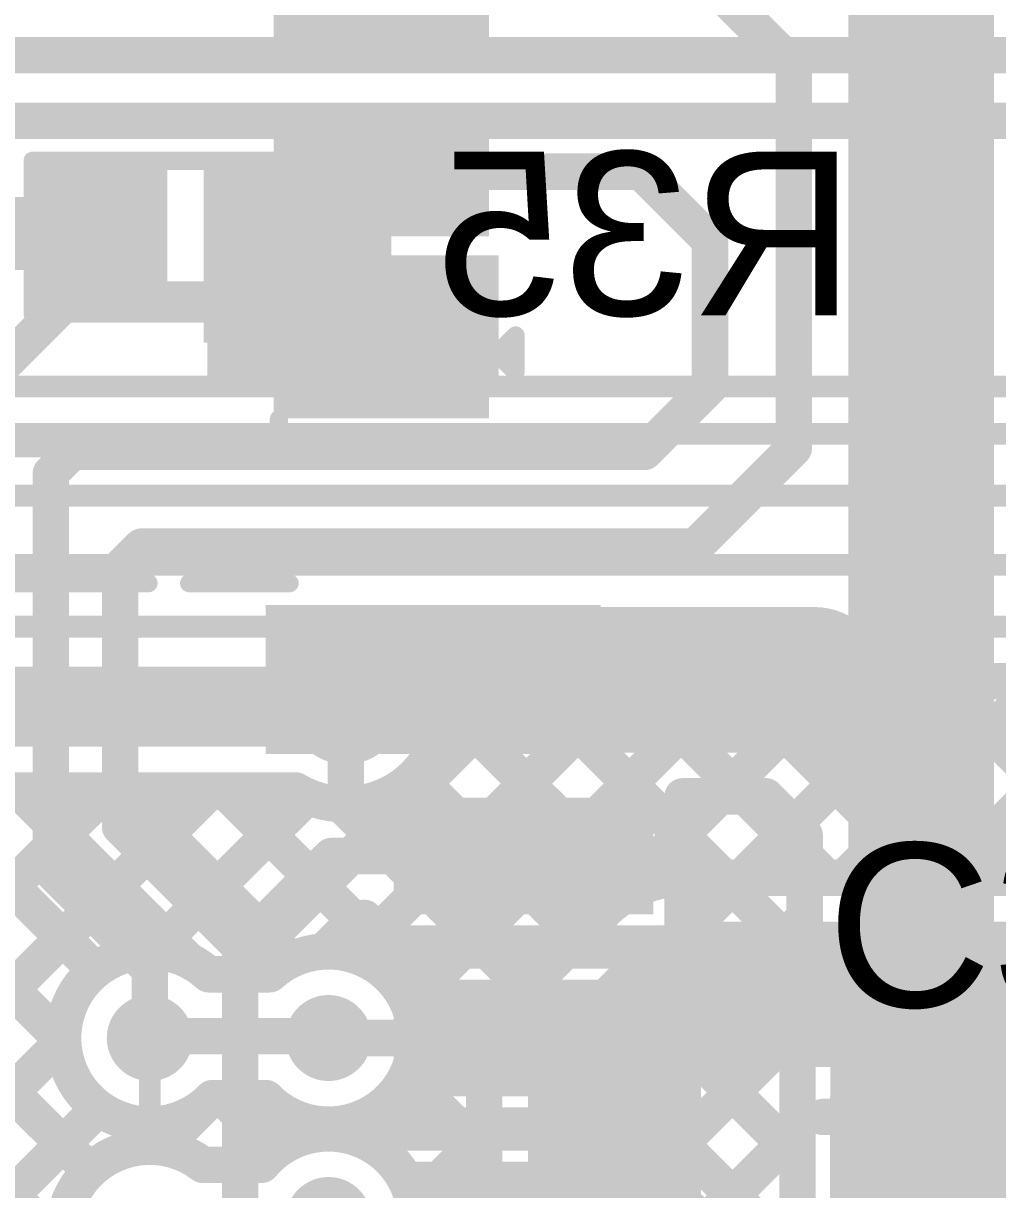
# Model space of a CAD drawing. Header units: millimetres. Extents: x -0.26 to 2.84, y -0.09 to 2.43.
# Drawn here: x 1.1194 to 1.387, y 1.6573 to 1.9778 of the extents above; entities that cross this region are included whole.
import ezdxf

# ---------------------------------------------------------------- set-up
doc = ezdxf.new("R2010")
doc.units = ezdxf.units.MM
doc.header["$MEASUREMENT"] = 0
for name, color, linetype in [('BottomLayer', 5, 'Continuous'), ('BottomOverlay', 54, 'Continuous'), ('BottomPaste', 16, 'Continuous'), ('BottomSolder', 6, 'Continuous'), ('TopLayer', 1, 'Continuous'), ('TopOverlay', 2, 'Continuous'), ('TopPaste', 8, 'Continuous'), ('TopSolder', 216, 'Continuous'), ('ViaHoleLayer', 16, 'Continuous')]:
    doc.layers.add(name, color=color, linetype=linetype)
doc.styles.add('Arial', font='', dxfattribs={"height": 0.2})
doc.styles.get('Arial').set_extended_font_data('Arial')

# ---------------------------------------------------------------- blocks, each defined once
blk = doc.blocks.new('SOP_8_1')
at = {"layer": 'TopLayer'}
for points in [[(-0.13386, 0.08878), (-0.08268, 0.08878), (-0.08268, 0.06122), (-0.13386, 0.06122)], [(0.08268, 0.08878), (0.13386, 0.08878), (0.13386, 0.06122), (0.08268, 0.06122)], [(-0.13386, 0.03878), (-0.08268, 0.03878), (-0.08268, 0.01122), (-0.13386, 0.01122)], [(0.08268, 0.03878), (0.13386, 0.03878), (0.13386, 0.01122), (0.08268, 0.01122)], [(-0.13386, -0.01122), (-0.08268, -0.01122), (-0.08268, -0.03878), (-0.13386, -0.03878)], [(0.08268, -0.01122), (0.13386, -0.01122), (0.13386, -0.03878), (0.08268, -0.03878)], [(-0.13386, -0.06122), (-0.08268, -0.06122), (-0.08268, -0.08878), (-0.13386, -0.08878)], [(0.08268, -0.06122), (0.13386, -0.06122), (0.13386, -0.08878), (0.08268, -0.08878)]]:
    blk.add_hatch(color=1, dxfattribs=at).paths.add_polyline_path(points)
at = {"layer": 'TopOverlay'}
blk.add_hatch(color=2, dxfattribs=at).paths.add_polyline_path([(-0.078, 0.058), (-0.067, 0.058), (-0.067, 0.084), (-0.078, 0.084)])
at = {"layer": 'TopPaste'}
for points in [[(-0.13386, 0.08878), (-0.08268, 0.08878), (-0.08268, 0.06122), (-0.13386, 0.06122)], [(0.08268, 0.08878), (0.13386, 0.08878), (0.13386, 0.06122), (0.08268, 0.06122)], [(-0.13386, 0.03878), (-0.08268, 0.03878), (-0.08268, 0.01122), (-0.13386, 0.01122)], [(0.08268, 0.03878), (0.13386, 0.03878), (0.13386, 0.01122), (0.08268, 0.01122)], [(-0.13386, -0.01122), (-0.08268, -0.01122), (-0.08268, -0.03878), (-0.13386, -0.03878)], [(0.08268, -0.01122), (0.13386, -0.01122), (0.13386, -0.03878), (0.08268, -0.03878)], [(-0.13386, -0.06122), (-0.08268, -0.06122), (-0.08268, -0.08878), (-0.13386, -0.08878)], [(0.08268, -0.06122), (0.13386, -0.06122), (0.13386, -0.08878), (0.08268, -0.08878)]]:
    blk.add_hatch(color=8, dxfattribs=at).paths.add_polyline_path(points)
at = {"layer": 'TopSolder'}
for points in [[(-0.13786, 0.09278), (-0.07868, 0.09278), (-0.07868, 0.05722), (-0.13786, 0.05722)], [(0.07868, 0.09278), (0.13786, 0.09278), (0.13786, 0.05722), (0.07868, 0.05722)], [(-0.13786, 0.04278), (-0.07868, 0.04278), (-0.07868, 0.00722), (-0.13786, 0.00722)], [(0.07868, 0.04278), (0.13786, 0.04278), (0.13786, 0.00722), (0.07868, 0.00722)], [(-0.13786, -0.00722), (-0.07868, -0.00722), (-0.07868, -0.04278), (-0.13786, -0.04278)], [(0.07868, -0.00722), (0.13786, -0.00722), (0.13786, -0.04278), (0.07868, -0.04278)], [(-0.13786, -0.05722), (-0.07868, -0.05722), (-0.07868, -0.09278), (-0.13786, -0.09278)], [(0.07868, -0.05722), (0.13786, -0.05722), (0.13786, -0.09278), (0.07868, -0.09278)]]:
    blk.add_hatch(color=216, dxfattribs=at).paths.add_polyline_path(points)
at = {"layer": 'TopOverlay', "const_width": 0.005}
for points in [[(0.07986, 0.101), (-0.08014, 0.101)], [(-0.08014, 0.101), (-0.08014, 0.093)], [(0.07986, 0.101), (0.07986, 0.093)], [(-0.14014, 0.075), (-0.14514, 0.08)], [(-0.14514, 0.08), (-0.14514, 0.07)], [(-0.14014, 0.075), (-0.14514, 0.07)], [(-0.08014, -0.093), (-0.08014, -0.101)], [(0.07986, -0.093), (0.07986, -0.101)], [(0.07986, -0.101), (-0.08014, -0.101)]]:
    blk.add_lwpolyline(points, dxfattribs=at)
at = {"layer": 'TopOverlay', "const_width": 0.0025}
for points in [[(-0.08139, 0.101, 1), (-0.07889, 0.101, 1)], [(-0.08139, 0.101, 1), (-0.07889, 0.101, 1)], [(0.07861, 0.101, 1), (0.08111, 0.101, 1)], [(0.07861, 0.101, 1), (0.08111, 0.101, 1)], [(-0.08139, 0.093, 1), (-0.07889, 0.093, 1)], [(0.07861, 0.093, 1), (0.08111, 0.093, 1)], [(-0.14639, 0.08, 1), (-0.14389, 0.08, 1)], [(-0.14639, 0.08, 1), (-0.14389, 0.08, 1)], [(-0.14139, 0.075, 1), (-0.13889, 0.075, 1)], [(-0.14139, 0.075, 1), (-0.13889, 0.075, 1)], [(-0.14639, 0.07, 1), (-0.14389, 0.07, 1)], [(-0.14639, 0.07, 1), (-0.14389, 0.07, 1)], [(-0.08139, -0.093, 1), (-0.07889, -0.093, 1)], [(0.07861, -0.093, 1), (0.08111, -0.093, 1)], [(-0.08139, -0.101, 1), (-0.07889, -0.101, 1)], [(-0.08139, -0.101, 1), (-0.07889, -0.101, 1)], [(0.07861, -0.101, 1), (0.08111, -0.101, 1)], [(0.07861, -0.101, 1), (0.08111, -0.101, 1)]]:
    blk.add_lwpolyline(points, format="xyb", close=True, dxfattribs=at)
blk = doc.blocks.new('SOP_8_208____4')
at = {"layer": 'TopLayer'}
for points in [[(-0.17362, 0.08701), (-0.11024, 0.08701), (-0.11024, 0.06299), (-0.17362, 0.06299)], [(0.11024, 0.08701), (0.17362, 0.08701), (0.17362, 0.06299), (0.11024, 0.06299)], [(-0.17362, 0.03701), (-0.11024, 0.03701), (-0.11024, 0.01299), (-0.17362, 0.01299)], [(0.11024, 0.03701), (0.17362, 0.03701), (0.17362, 0.01299), (0.11024, 0.01299)], [(-0.17362, -0.01299), (-0.11024, -0.01299), (-0.11024, -0.03701), (-0.17362, -0.03701)], [(0.11024, -0.01299), (0.17362, -0.01299), (0.17362, -0.03701), (0.11024, -0.03701)], [(-0.17362, -0.06299), (-0.11024, -0.06299), (-0.11024, -0.08701), (-0.17362, -0.08701)], [(0.11024, -0.06299), (0.17362, -0.06299), (0.17362, -0.08701), (0.11024, -0.08701)]]:
    blk.add_hatch(color=1, dxfattribs=at).paths.add_polyline_path(points)
at = {"layer": 'TopPaste'}
for points in [[(-0.17362, 0.08701), (-0.11024, 0.08701), (-0.11024, 0.06299), (-0.17362, 0.06299)], [(0.11024, 0.08701), (0.17362, 0.08701), (0.17362, 0.06299), (0.11024, 0.06299)], [(-0.17362, 0.03701), (-0.11024, 0.03701), (-0.11024, 0.01299), (-0.17362, 0.01299)], [(0.11024, 0.03701), (0.17362, 0.03701), (0.17362, 0.01299), (0.11024, 0.01299)], [(-0.17362, -0.01299), (-0.11024, -0.01299), (-0.11024, -0.03701), (-0.17362, -0.03701)], [(0.11024, -0.01299), (0.17362, -0.01299), (0.17362, -0.03701), (0.11024, -0.03701)], [(-0.17362, -0.06299), (-0.11024, -0.06299), (-0.11024, -0.08701), (-0.17362, -0.08701)], [(0.11024, -0.06299), (0.17362, -0.06299), (0.17362, -0.08701), (0.11024, -0.08701)]]:
    blk.add_hatch(color=8, dxfattribs=at).paths.add_polyline_path(points)
at = {"layer": 'TopSolder'}
for points in [[(-0.17762, 0.09101), (-0.10624, 0.09101), (-0.10624, 0.05899), (-0.17762, 0.05899)], [(0.10624, 0.09101), (0.17762, 0.09101), (0.17762, 0.05899), (0.10624, 0.05899)], [(-0.17762, 0.04101), (-0.10624, 0.04101), (-0.10624, 0.00899), (-0.17762, 0.00899)], [(0.10624, 0.04101), (0.17762, 0.04101), (0.17762, 0.00899), (0.10624, 0.00899)], [(-0.17762, -0.00899), (-0.10624, -0.00899), (-0.10624, -0.04101), (-0.17762, -0.04101)], [(0.10624, -0.00899), (0.17762, -0.00899), (0.17762, -0.04101), (0.10624, -0.04101)], [(-0.17762, -0.05899), (-0.10624, -0.05899), (-0.10624, -0.09101), (-0.17762, -0.09101)], [(0.10624, -0.05899), (0.17762, -0.05899), (0.17762, -0.09101), (0.10624, -0.09101)]]:
    blk.add_hatch(color=216, dxfattribs=at).paths.add_polyline_path(points)
at = {"layer": 'TopOverlay', "const_width": 0.005}
for points in [[(-0.05012, 0.09995), (-0.07768, 0.09995)], [(0.0398, 0.09995), (-0.03894, 0.09995)], [(0.07854, 0.09995), (0.05098, 0.09995)], [(-0.05012, -0.09995), (-0.07768, -0.09995)], [(0.0398, -0.09995), (-0.03894, -0.09995)], [(0.07854, -0.09995), (0.05098, -0.09995)]]:
    blk.add_lwpolyline(points, dxfattribs=at)
at = {"layer": 'TopOverlay'}
for points, const_width in [([(-0.07893, 0.09995, 1), (-0.07643, 0.09995, 1)], 0.0025), ([(-0.05137, 0.09995, 1), (-0.04887, 0.09995, 1)], 0.0025), ([(-0.04019, 0.09995, 1), (-0.03769, 0.09995, 1)], 0.0025), ([(0.03855, 0.09995, 1), (0.04105, 0.09995, 1)], 0.0025), ([(0.04973, 0.09995, 1), (0.05223, 0.09995, 1)], 0.0025), ([(0.07729, 0.09995, 1), (0.07979, 0.09995, 1)], 0.0025), ([(-0.18106, 0.076, 1), (-0.18894, 0.076, 1)], 0.01181), ([(-0.19189, 0.076, 1), (-0.18598, 0.076, 1)], 0.00591), ([(-0.18402, 0.076, 1), (-0.17811, 0.076, 1)], 0.00591), ([(-0.07893, -0.09995, 1), (-0.07643, -0.09995, 1)], 0.0025), ([(-0.05137, -0.09995, 1), (-0.04887, -0.09995, 1)], 0.0025), ([(-0.04019, -0.09995, 1), (-0.03769, -0.09995, 1)], 0.0025), ([(0.03855, -0.09995, 1), (0.04105, -0.09995, 1)], 0.0025), ([(0.04973, -0.09995, 1), (0.05223, -0.09995, 1)], 0.0025), ([(0.07729, -0.09995, 1), (0.07979, -0.09995, 1)], 0.0025)]:
    blk.add_lwpolyline(points, format="xyb", close=True, dxfattribs=dict(at, const_width=const_width))
blk = doc.blocks.new('R__0603_B_5')
at = {"layer": 'BottomLayer'}
for points in [[(-0.045, -0.0175), (-0.045, 0.0175), (-0.015, 0.0175), (-0.015, -0.0175)], [(0.015, -0.0175), (0.015, 0.0175), (0.045, 0.0175), (0.045, -0.0175)]]:
    blk.add_hatch(color=5, dxfattribs=at).paths.add_polyline_path(points)
at = {"layer": 'BottomPaste'}
for points in [[(-0.045, -0.0175), (-0.045, 0.0175), (-0.015, 0.0175), (-0.015, -0.0175)], [(0.015, -0.0175), (0.015, 0.0175), (0.045, 0.0175), (0.045, -0.0175)]]:
    blk.add_hatch(color=16, dxfattribs=at).paths.add_polyline_path(points)
at = {"layer": 'BottomSolder'}
for points in [[(-0.049, -0.0215), (-0.049, 0.0215), (-0.011, 0.0215), (-0.011, -0.0215)], [(0.011, -0.0215), (0.011, 0.0215), (0.049, 0.0215), (0.049, -0.0215)]]:
    blk.add_hatch(color=6, dxfattribs=at).paths.add_polyline_path(points)
at = {"layer": 'BottomOverlay', "const_width": 0.005}
for points in [[(-0.048, -0.021), (-0.048, 0.021)], [(-0.048, 0.021), (0.048, 0.021)], [(0.048, -0.021), (0.048, 0.021)], [(-0.048, -0.021), (0.048, -0.021)]]:
    blk.add_lwpolyline(points, dxfattribs=at)
at = {"layer": 'BottomOverlay', "const_width": 0.0025}
for points in [[(-0.04925, 0.021, 1), (-0.04675, 0.021, 1)], [(-0.04925, 0.021, 1), (-0.04675, 0.021, 1)], [(0.04675, 0.021, 1), (0.04925, 0.021, 1)], [(0.04675, 0.021, 1), (0.04925, 0.021, 1)], [(-0.04925, -0.021, 1), (-0.04675, -0.021, 1)], [(-0.04925, -0.021, 1), (-0.04675, -0.021, 1)], [(0.04675, -0.021, 1), (0.04925, -0.021, 1)], [(0.04675, -0.021, 1), (0.04925, -0.021, 1)]]:
    blk.add_lwpolyline(points, format="xyb", close=True, dxfattribs=at)
blk = doc.blocks.new('C__0603_121')
at = {"layer": 'TopLayer'}
for points in [[(-0.045, -0.0175), (-0.045, 0.0175), (-0.015, 0.0175), (-0.015, -0.0175)], [(0.015, -0.0175), (0.015, 0.0175), (0.045, 0.0175), (0.045, -0.0175)]]:
    blk.add_hatch(color=1, dxfattribs=at).paths.add_polyline_path(points)
at = {"layer": 'TopPaste'}
for points in [[(-0.045, -0.0175), (-0.045, 0.0175), (-0.015, 0.0175), (-0.015, -0.0175)], [(0.015, -0.0175), (0.015, 0.0175), (0.045, 0.0175), (0.045, -0.0175)]]:
    blk.add_hatch(color=8, dxfattribs=at).paths.add_polyline_path(points)
at = {"layer": 'TopSolder'}
for points in [[(-0.049, -0.0215), (-0.049, 0.0215), (-0.011, 0.0215), (-0.011, -0.0215)], [(0.011, -0.0215), (0.011, 0.0215), (0.049, 0.0215), (0.049, -0.0215)]]:
    blk.add_hatch(color=216, dxfattribs=at).paths.add_polyline_path(points)
at = {"layer": 'TopOverlay', "const_width": 0.005}
for points in [[(-0.05, 0.023), (-0.016, 0.023)], [(-0.05, 0.023), (-0.05, -0.023)], [(0.016, 0.023), (0.05, 0.023)], [(0.05, 0.023), (0.05, -0.023)], [(-0.05, -0.023), (-0.016, -0.023)], [(0.016, -0.023), (0.05, -0.023)]]:
    blk.add_lwpolyline(points, dxfattribs=at)
at = {"layer": 'TopOverlay', "const_width": 0.0025}
for points in [[(-0.05125, 0.023, 1), (-0.04875, 0.023, 1)], [(-0.05125, 0.023, 1), (-0.04875, 0.023, 1)], [(-0.01725, 0.023, 1), (-0.01475, 0.023, 1)], [(0.01475, 0.023, 1), (0.01725, 0.023, 1)], [(0.04875, 0.023, 1), (0.05125, 0.023, 1)], [(0.04875, 0.023, 1), (0.05125, 0.023, 1)], [(-0.05125, -0.023, 1), (-0.04875, -0.023, 1)], [(-0.05125, -0.023, 1), (-0.04875, -0.023, 1)], [(-0.01725, -0.023, 1), (-0.01475, -0.023, 1)], [(0.01475, -0.023, 1), (0.01725, -0.023, 1)], [(0.04875, -0.023, 1), (0.05125, -0.023, 1)], [(0.04875, -0.023, 1), (0.05125, -0.023, 1)]]:
    blk.add_lwpolyline(points, format="xyb", close=True, dxfattribs=at)

msp = doc.modelspace()

# ---------------------------------------------------------------- hatches: boundary and pattern name
at = {"layer": 'BottomLayer'}
for points in [[(1.169, 1.89), (1.219, 1.89), (1.219, 1.938), (1.169, 1.938)], [(1.341, 1.538), (1.723, 1.538), (1.723, 1.683), (1.341, 1.683)]]:
    msp.add_hatch(color=5, dxfattribs=at).paths.add_polyline_path(points)
h = msp.add_hatch(color=5, dxfattribs=at)
edge = h.paths.add_edge_path()
edge.add_arc((1.18222, 1.90186), 0.01181, 0, 360)
h = msp.add_hatch(color=5, dxfattribs=at)
edge = h.paths.add_edge_path()
edge.add_arc((1.208, 1.79), 0.01181, 0, 360)
h = msp.add_hatch(color=5, dxfattribs=at)
edge = h.paths.add_edge_path()
edge.add_arc((1.15417, 1.699), 0.01181, 0, 360)
h = msp.add_hatch(color=5, dxfattribs=at)
edge = h.paths.add_edge_path()
edge.add_arc((1.20325, 1.699), 0.01181, 0, 360)
h = msp.add_hatch(color=5, dxfattribs=at)
edge = h.paths.add_edge_path()
edge.add_arc((1.20325, 1.649), 0.01181, 0, 360)
at = {"layer": 'BottomSolder'}
h = msp.add_hatch(color=6, dxfattribs=at)
edge = h.paths.add_edge_path()
edge.add_arc((1.208, 1.79), 0.01581, 0, 360)
at = {"layer": 'TopLayer'}
for points in [[(1.17, 1.875), (1.25, 1.875), (1.25, 1.914), (1.17, 1.914)], [(1.186, 1.777), (1.278, 1.777), (1.278, 1.818), (1.186, 1.818)], [(1.47103, 1.69993), (1.344, 1.69993), (1.344, 1.65093), (1.47103, 1.65093)]]:
    msp.add_hatch(color=1, dxfattribs=at).paths.add_polyline_path(points)
h = msp.add_hatch(color=1, dxfattribs=at)
edge = h.paths.add_edge_path()
edge.add_arc((1.18222, 1.90186), 0.01181, 0, 360)
h = msp.add_hatch(color=1, dxfattribs=at)
edge = h.paths.add_edge_path()
edge.add_arc((1.208, 1.79), 0.01181, 0, 360)
h = msp.add_hatch(color=1, dxfattribs=at)
edge = h.paths.add_edge_path()
edge.add_arc((1.15417, 1.699), 0.01181, 0, 360)
h = msp.add_hatch(color=1, dxfattribs=at)
edge = h.paths.add_edge_path()
edge.add_arc((1.20325, 1.699), 0.01181, 0, 360)
h = msp.add_hatch(color=1, dxfattribs=at)
edge = h.paths.add_edge_path()
edge.add_arc((1.20325, 1.649), 0.01181, 0, 360)
at = {"layer": 'TopSolder'}
h = msp.add_hatch(color=216, dxfattribs=at)
edge = h.paths.add_edge_path()
edge.add_arc((1.208, 1.79), 0.01581, 0, 360)
at = {"layer": 'ViaHoleLayer'}
h = msp.add_hatch(color=16, dxfattribs=at)
edge = h.paths.add_edge_path()
edge.add_arc((1.18222, 1.90186), 0.00591, 0, 360)
h = msp.add_hatch(color=16, dxfattribs=at)
edge = h.paths.add_edge_path()
edge.add_arc((1.208, 1.79), 0.00591, 0, 360)
h = msp.add_hatch(color=16, dxfattribs=at)
edge = h.paths.add_edge_path()
edge.add_arc((1.15417, 1.699), 0.00591, 0, 360)
h = msp.add_hatch(color=16, dxfattribs=at)
edge = h.paths.add_edge_path()
edge.add_arc((1.20325, 1.699), 0.00591, 0, 360)

# ---------------------------------------------------------------- linework, layer by layer
at = {"layer": 'BottomLayer'}
for points, const_width in [([(0.188, 1.969), (2.06, 1.969)], 0.01), ([(0.224, 1.951), (2.035, 1.951)], 0.01), ([(1.086, 1.92), (1.139, 1.92)], 0.02), ([(1.2, 1.9165), (1.2, 1.919)], 0.012), ([(1.18536, 1.90186), (1.2, 1.9165)], 0.012), ([(1.18222, 1.90186), (1.18536, 1.90186)], 0.012), ([(0.889, 1.878), (2, 1.878)], 0.006), ([(0.896, 1.865), (1.982, 1.865)], 0.006), ([(0.907, 1.848), (1.96781, 1.848)], 0.006), ([(0.911, 1.829), (1.95853, 1.829)], 0.006), ([(0.92, 1.812), (1.925, 1.812)], 0.006), ([(0.941, 1.79), (1.208, 1.79)], 0.022), ([(1.17689, 1.7165), (1.25739, 1.797)], 0.01), ([(1.21039, 1.72171), (1.28568, 1.797)], 0.01), ([(1.2252, 1.70824), (1.31396, 1.797)], 0.01), ([(1.23388, 1.797), (1.91879, 1.797)], 0.01), ([(1.25779, 1.797), (1.31179, 1.743)], 0.01), ([(1.28011, 1.73486), (1.34225, 1.797)], 0.01), ([(1.28608, 1.797), (1.34008, 1.743)], 0.01), ([(1.31436, 1.797), (1.36836, 1.743)], 0.01), ([(1.31653, 1.743), (1.37053, 1.797)], 0.01), ([(1.34265, 1.797), (1.39665, 1.743)], 0.01), ([(1.34482, 1.743), (1.39882, 1.797)], 0.01), ([(1.37093, 1.797), (1.42493, 1.743)], 0.01), ([(1.3731, 1.743), (1.4271, 1.797)], 0.01), ([(1.208, 1.79), (1.22981, 1.79)], 0.01), ([(1.208, 1.76819), (1.208, 1.79)], 0.01), ([(1.23475, 1.79176), (1.28697, 1.73954)], 0.01), ([(1.22707, 1.77115), (1.2717, 1.72652)], 0.01), ([(0.97567, 1.767), (1.19422, 1.767)], 0.01), ([(1.00495, 1.767), (1.13072, 1.64123)], 0.01), ([(1.03119, 1.65565), (1.14254, 1.767)], 0.01), ([(1.032, 1.62817), (1.17083, 1.767)], 0.01), ([(1.03324, 1.767), (1.13771, 1.66253)], 0.01), ([(1.06152, 1.767), (1.13038, 1.69814)], 0.01), ([(1.0898, 1.767), (1.13925, 1.71755)], 0.01), ([(1.11809, 1.767), (1.16476, 1.72033)], 0.01), ([(1.14637, 1.767), (1.19292, 1.72045)], 0.01), ([(1.17466, 1.767), (1.24683, 1.69482)], 0.01), ([(1.15491, 1.7228), (1.19746, 1.76535)], 0.01), ([(1.20672, 1.76322), (1.25756, 1.71238)], 0.01), ([(1.30143, 1.743), (1.762, 1.743)], 0.01), ([(1.2554, 1.71022), (1.27878, 1.7336)], 0.01), ([(1.278, 1.68757), (1.30143, 1.711)], 0.04), ([(1.30143, 1.711), (1.762, 1.711)], 0.04), ([(1.17032, 1.7165), (1.18711, 1.7165)], 0.01), ([(1.21497, 1.66973), (1.25414, 1.70889)], 0.01), ([(1.278, 1.513), (1.278, 1.68757)], 0.04), ([(1.09004, 1.65793), (1.13037, 1.69826)], 0.01), ([(1.15417, 1.6995), (1.20325, 1.6995)], 0.01), ([(1.2247, 1.68867), (1.246, 1.66737)], 0.01), ([(1.246, 1.513), (1.246, 1.68757)], 0.01), ([(1.15757, 1.66889), (1.16925, 1.68057)], 0.01), ([(1.17134, 1.6825), (1.18608, 1.6825)], 0.01), ([(1.1743, 1.6825), (1.18885, 1.66796)], 0.01), ([(1.1007, 1.6403), (1.14015, 1.67976)], 0.01), ([(1.15332, 1.6752), (1.16014, 1.66838)], 0.01), ([(1.18113, 1.66416), (1.19402, 1.67705)], 0.01), ([(1.20916, 1.67593), (1.21594, 1.66915)], 0.01), ([(1.2267, 1.65316), (1.246, 1.67247)], 0.01), ([(1.16874, 1.66416), (1.18489, 1.66416)], 0.01), ([(1.2234, 1.66169), (1.246, 1.63909)], 0.01)]:
    msp.add_lwpolyline(points, dxfattribs=dict(at, const_width=const_width))
for points, const_width in [([(1.134, 1.92, 1), (1.144, 1.92, 1)], 0.01), ([(1.197, 1.919, 1), (1.203, 1.919, 1)], 0.006), ([(1.197, 1.9165, 1), (1.203, 1.9165, 1)], 0.006), ([(1.197, 1.9165, 1), (1.203, 1.9165, 1)], 0.006), ([(1.17922, 1.90186, 1), (1.18522, 1.90186, 1)], 0.006), ([(1.18236, 1.90186, 1), (1.18836, 1.90186, 1)], 0.006), ([(1.18236, 1.90186, 1), (1.18836, 1.90186, 1)], 0.006), ([(1.2025, 1.79, 1), (1.2135, 1.79, 1)], 0.011), ([(1.23138, 1.797, 1), (1.23638, 1.797, 1)], 0.005), ([(1.23138, 1.797, 1), (1.23638, 1.797, 1)], 0.005), ([(1.25489, 1.797, 1), (1.25989, 1.797, 1)], 0.005), ([(1.25529, 1.797, 1), (1.26029, 1.797, 1)], 0.005), ([(1.28318, 1.797, 1), (1.28818, 1.797, 1)], 0.005), ([(1.28358, 1.797, 1), (1.28858, 1.797, 1)], 0.005), ([(1.31146, 1.797, 1), (1.31646, 1.797, 1)], 0.005), ([(1.31186, 1.797, 1), (1.31686, 1.797, 1)], 0.005), ([(1.33975, 1.797, 1), (1.34475, 1.797, 1)], 0.005), ([(1.34015, 1.797, 1), (1.34515, 1.797, 1)], 0.005), ([(1.36803, 1.797, 1), (1.37303, 1.797, 1)], 0.005), ([(1.36843, 1.797, 1), (1.37343, 1.797, 1)], 0.005), ([(1.2055, 1.79, 1), (1.2105, 1.79, 1)], 0.005), ([(1.2055, 1.79, 1), (1.2105, 1.79, 1)], 0.005), ([(1.22731, 1.79, 1), (1.23231, 1.79, 1)], 0.005), ([(1.23225, 1.79176, 1), (1.23725, 1.79176, 1)], 0.005), ([(1.23231, 1.79, 1), (1.23731, 1.79, 1)], 0.005), ([(1.23231, 1.79, 1), (1.23731, 1.79, 1)], 0.005), ([(1.22457, 1.77115, 1), (1.22957, 1.77115, 1)], 0.005), ([(1.11559, 1.767, 1), (1.12059, 1.767, 1)], 0.005), ([(1.14004, 1.767, 1), (1.14504, 1.767, 1)], 0.005), ([(1.14387, 1.767, 1), (1.14887, 1.767, 1)], 0.005), ([(1.16833, 1.767, 1), (1.17333, 1.767, 1)], 0.005), ([(1.17216, 1.767, 1), (1.17716, 1.767, 1)], 0.005), ([(1.19172, 1.767, 1), (1.19672, 1.767, 1)], 0.005), ([(1.19172, 1.767, 1), (1.19672, 1.767, 1)], 0.005), ([(1.2055, 1.76819, 1), (1.2105, 1.76819, 1)], 0.005), ([(1.19496, 1.76535, 1), (1.19996, 1.76535, 1)], 0.005), ([(1.20422, 1.76322, 1), (1.20922, 1.76322, 1)], 0.005), ([(1.29893, 1.743, 1), (1.30393, 1.743, 1)], 0.005), ([(1.29893, 1.743, 1), (1.30393, 1.743, 1)], 0.005), ([(1.29893, 1.743, 1), (1.30393, 1.743, 1)], 0.005), ([(1.30929, 1.743, 1), (1.31429, 1.743, 1)], 0.005), ([(1.31403, 1.743, 1), (1.31903, 1.743, 1)], 0.005), ([(1.33758, 1.743, 1), (1.34258, 1.743, 1)], 0.005), ([(1.34232, 1.743, 1), (1.34732, 1.743, 1)], 0.005), ([(1.36586, 1.743, 1), (1.37086, 1.743, 1)], 0.005), ([(1.3706, 1.743, 1), (1.3756, 1.743, 1)], 0.005), ([(1.28447, 1.73954, 1), (1.28947, 1.73954, 1)], 0.005), ([(1.27628, 1.7336, 1), (1.28128, 1.7336, 1)], 0.005), ([(1.27628, 1.7336, 1), (1.28128, 1.7336, 1)], 0.005), ([(1.2763, 1.73363, 1), (1.2813, 1.73363, 1)], 0.005), ([(1.27761, 1.73486, 1), (1.28261, 1.73486, 1)], 0.005), ([(1.2692, 1.72652, 1), (1.2742, 1.72652, 1)], 0.005), ([(1.29143, 1.711, 1), (1.31143, 1.711, 1)], 0.02), ([(1.29143, 1.711, 1), (1.31143, 1.711, 1)], 0.02), ([(1.15241, 1.7228, 1), (1.15741, 1.7228, 1)], 0.005), ([(1.16226, 1.72033, 1), (1.16726, 1.72033, 1)], 0.005), ([(1.19042, 1.72045, 1), (1.19542, 1.72045, 1)], 0.005), ([(1.20789, 1.72171, 1), (1.21289, 1.72171, 1)], 0.005), ([(1.13675, 1.71755, 1), (1.14175, 1.71755, 1)], 0.005), ([(1.16782, 1.7165, 1), (1.17282, 1.7165, 1)], 0.005), ([(1.16782, 1.7165, 1), (1.17282, 1.7165, 1)], 0.005), ([(1.17439, 1.7165, 1), (1.17939, 1.7165, 1)], 0.005), ([(1.18461, 1.7165, 1), (1.18961, 1.7165, 1)], 0.005), ([(1.18461, 1.7165, 1), (1.18961, 1.7165, 1)], 0.005), ([(1.25287, 1.7102, 1), (1.25787, 1.7102, 1)], 0.005), ([(1.2529, 1.71022, 1), (1.2579, 1.71022, 1)], 0.005), ([(1.2529, 1.71022, 1), (1.2579, 1.71022, 1)], 0.005), ([(1.25506, 1.71238, 1), (1.26006, 1.71238, 1)], 0.005), ([(1.2227, 1.70824, 1), (1.2277, 1.70824, 1)], 0.005), ([(1.25164, 1.70889, 1), (1.25664, 1.70889, 1)], 0.005), ([(1.268, 1.68757, 1), (1.288, 1.68757, 1)], 0.02), ([(1.268, 1.68757, 1), (1.288, 1.68757, 1)], 0.02), ([(1.12787, 1.69826, 1), (1.13287, 1.69826, 1)], 0.005), ([(1.12788, 1.69814, 1), (1.13288, 1.69814, 1)], 0.005), ([(1.15167, 1.6995, 1), (1.15667, 1.6995, 1)], 0.005), ([(1.20075, 1.6995, 1), (1.20575, 1.6995, 1)], 0.005), ([(1.22456, 1.699, 1), (1.22956, 1.699, 1)], 0.005), ([(1.22456, 1.699, 1), (1.22956, 1.699, 1)], 0.005), ([(1.24433, 1.69482, 1), (1.24933, 1.69482, 1)], 0.005), ([(1.2222, 1.68867, 1), (1.2272, 1.68867, 1)], 0.005), ([(1.2435, 1.68757, 1), (1.2485, 1.68757, 1)], 0.005), ([(1.2435, 1.68757, 1), (1.2485, 1.68757, 1)], 0.005), ([(1.2435, 1.68757, 1), (1.2485, 1.68757, 1)], 0.005), ([(1.16675, 1.68057, 1), (1.17175, 1.68057, 1)], 0.005), ([(1.16884, 1.6825, 1), (1.17384, 1.6825, 1)], 0.005), ([(1.16884, 1.6825, 1), (1.17384, 1.6825, 1)], 0.005), ([(1.1718, 1.6825, 1), (1.1768, 1.6825, 1)], 0.005), ([(1.18358, 1.6825, 1), (1.18858, 1.6825, 1)], 0.005), ([(1.18358, 1.6825, 1), (1.18858, 1.6825, 1)], 0.005), ([(1.13765, 1.67976, 1), (1.14265, 1.67976, 1)], 0.005), ([(1.15081, 1.6752, 1), (1.15582, 1.6752, 1)], 0.005), ([(1.19152, 1.67705, 1), (1.19652, 1.67705, 1)], 0.005), ([(1.20666, 1.67593, 1), (1.21166, 1.67593, 1)], 0.005), ([(1.2435, 1.67247, 1), (1.2485, 1.67247, 1)], 0.005), ([(1.15507, 1.66889, 1), (1.16007, 1.66889, 1)], 0.005), ([(1.15764, 1.66838, 1), (1.16264, 1.66838, 1)], 0.005), ([(1.18635, 1.66796, 1), (1.19135, 1.66796, 1)], 0.005), ([(1.21247, 1.66973, 1), (1.21747, 1.66973, 1)], 0.005), ([(1.21344, 1.66915, 1), (1.21844, 1.66915, 1)], 0.005), ([(1.2435, 1.66737, 1), (1.2485, 1.66737, 1)], 0.005), ([(1.13521, 1.66253, 1), (1.14021, 1.66253, 1)], 0.005), ([(1.16624, 1.66416, 1), (1.17124, 1.66416, 1)], 0.005), ([(1.16624, 1.66416, 1), (1.17124, 1.66416, 1)], 0.005), ([(1.17863, 1.66416, 1), (1.18363, 1.66416, 1)], 0.005), ([(1.18239, 1.66416, 1), (1.18739, 1.66416, 1)], 0.005), ([(1.18239, 1.66416, 1), (1.18739, 1.66416, 1)], 0.005), ([(1.2209, 1.66169, 1), (1.2259, 1.66169, 1)], 0.005), ([(1.2242, 1.65316, 1), (1.2292, 1.65316, 1)], 0.005)]:
    msp.add_lwpolyline(points, format="xyb", close=True, dxfattribs=dict(at, const_width=const_width))
at = {"layer": 'BottomLayer', "const_width": 0.01}
for points in [[(1.23388, 1.797, -0.066133), (1.23481, 1.79)], [(1.23481, 1.79, -0.582734), (1.19422, 1.767)], [(1.27878, 1.7336, -0.199231), (1.30143, 1.743)], [(1.2788, 1.73363, -0.198912), (1.30143, 1.743)], [(1.17134, 1.6825, -2.379836), (1.17032, 1.7165)], [(1.18711, 1.7165, -0.653738), (1.22706, 1.699)], [(1.246, 1.68757, -0.199231), (1.2554, 1.71022)], [(1.246, 1.68757, -0.198912), (1.25537, 1.7102)], [(1.22706, 1.699, -0.675368), (1.18608, 1.6825)], [(1.18489, 1.66416, -0.703099), (1.22706, 1.649)], [(1.17253, 1.63016, -2.360363), (1.16874, 1.66416)]]:
    msp.add_lwpolyline(points, format="xyb", dxfattribs=at)
at = {"layer": 'TopLayer'}
for points, const_width in [([(1.318, 2.037), (1.366, 1.989)], 0.04), ([(1.366, 1.77), (1.366, 1.989)], 0.04), ([(1.31, 1.987), (1.331, 1.966)], 0.01), ([(1.331, 1.861), (1.331, 1.966)], 0.01), ([(1.21578, 1.937), (1.289, 1.937)], 0.01), ([(1.289, 1.937), (1.308, 1.918)], 0.01), ([(1.308, 1.878), (1.308, 1.918)], 0.01), ([(1.11, 1.88005), (1.13181, 1.90186)], 0.01), ([(1.13181, 1.90186), (1.18222, 1.90186)], 0.01), ([(1.18222, 1.90186), (1.19708, 1.887)], 0.012), ([(1.19708, 1.887), (1.21578, 1.887)], 0.012), ([(1.29, 1.86), (1.308, 1.878)], 0.01), ([(1.127, 1.85414), (1.13286, 1.86)], 0.01), ([(1.13286, 1.86), (1.29, 1.86)], 0.01), ([(1.304, 1.834), (1.331, 1.861)], 0.01), ([(1.127, 1.745), (1.127, 1.85414)], 0.01), ([(1.146, 1.82814), (1.15186, 1.834)], 0.01), ([(1.15186, 1.834), (1.304, 1.834)], 0.01), ([(1.146, 1.757), (1.146, 1.82814)], 0.01), ([(1.2584, 1.7974), (1.3366, 1.7974)], 0.04), ([(1.3366, 1.7974), (1.364, 1.77)], 0.04), ([(1.366, 1.703), (1.366, 1.77)], 0.04), ([(1.3005, 1.75525), (1.31065, 1.7654)], 0.01), ([(1.3005, 1.7654), (1.32334, 1.7654)], 0.01), ([(1.3005, 1.72499), (1.3005, 1.7654)], 0.01), ([(1.31768, 1.7654), (1.334, 1.74908)], 0.01), ([(1.32334, 1.7654), (1.334, 1.75475)], 0.01), ([(1.3005, 1.72696), (1.33114, 1.75761)], 0.01), ([(1.146, 1.757), (1.179, 1.724)], 0.01), ([(1.3005, 1.7543), (1.334, 1.72079)], 0.01), ([(1.334, 1.71414), (1.334, 1.75475)], 0.01), ([(1.179, 1.724), (1.204, 1.749)], 0.01), ([(1.204, 1.749), (1.2568, 1.749)], 0.01), ([(1.127, 1.745), (1.15417, 1.71783)], 0.01), ([(1.20181, 1.72277), (1.21104, 1.732)], 0.01), ([(1.21311, 1.72499), (1.21311, 1.732)], 0.01), ([(1.3005, 1.69868), (1.334, 1.73218)], 0.01), ([(1.21035, 1.73131), (1.21311, 1.72855)], 0.01), ([(1.21311, 1.72855), (1.21666, 1.72499)], 0.01), ([(1.3005, 1.72601), (1.332, 1.69451)], 0.01), ([(1.179, 1.615), (1.179, 1.724)], 0.01), ([(1.21039, 1.72171), (1.21367, 1.72499)], 0.01), ([(1.21311, 1.72499), (1.3005, 1.72499)], 0.01), ([(1.21311, 1.72301), (1.3005, 1.72301)], 0.01), ([(1.3005, 1.67499), (1.3005, 1.72301)], 0.01), ([(1.15417, 1.699), (1.15417, 1.71783)], 0.01), ([(1.364, 1.67283), (1.364, 1.703)], 0.04), ([(1.332, 1.703), (1.332, 1.71193)], 0.01), ([(1.366, 1.703), (1.395, 1.674)], 0.02), ([(1.2568, 1.699), (1.25713, 1.699)], 0.022), ([(1.332, 1.67283), (1.332, 1.703)], 0.01), ([(1.332, 1.67283), (1.332, 1.703)], 0.01), ([(1.3005, 1.6704), (1.332, 1.7019)], 0.01), ([(1.15417, 1.67617), (1.15417, 1.699)], 0.006), ([(1.20325, 1.699), (1.2568, 1.699)], 0.01), ([(1.3005, 1.69773), (1.332, 1.66623)], 0.01), ([(1.33902, 1.67731), (1.36652, 1.67731)], 0.01), ([(1.36993, 1.674), (1.395, 1.674)], 0.022), ([(1.395, 1.674), (1.398, 1.671)], 0.02), ([(1.093, 1.615), (1.15417, 1.67617)], 0.006), ([(1.196, 1.67168), (1.196, 1.67632)], 0.01), ([(1.20916, 1.67593), (1.21311, 1.67198)], 0.01), ([(1.21311, 1.67499), (1.3005, 1.67499)], 0.01), ([(1.21311, 1.67301), (1.3005, 1.67301)], 0.01), ([(1.29693, 1.67301), (1.3005, 1.66945)], 0.01), ([(1.3005, 1.64211), (1.332, 1.67362)], 0.01), ([(1.3005, 1.62499), (1.3005, 1.67301)], 0.01), ([(1.332, 1.645), (1.332, 1.67283)], 0.01), ([(1.3005, 1.66945), (1.332, 1.63794)], 0.01), ([(1.2568, 1.649), (1.25713, 1.649)], 0.022)]:
    msp.add_lwpolyline(points, dxfattribs=dict(at, const_width=const_width))
for points, const_width in [([(1.356, 1.989, 1), (1.376, 1.989, 1)], 0.02), ([(1.356, 1.989, 1), (1.376, 1.989, 1)], 0.02), ([(1.3285, 1.966, 1), (1.3335, 1.966, 1)], 0.005), ([(1.3285, 1.966, 1), (1.3335, 1.966, 1)], 0.005), ([(1.21328, 1.937, 1), (1.21828, 1.937, 1)], 0.005), ([(1.2865, 1.937, 1), (1.2915, 1.937, 1)], 0.005), ([(1.2865, 1.937, 1), (1.2915, 1.937, 1)], 0.005), ([(1.3055, 1.918, 1), (1.3105, 1.918, 1)], 0.005), ([(1.3055, 1.918, 1), (1.3105, 1.918, 1)], 0.005), ([(1.12931, 1.90186, 1), (1.13431, 1.90186, 1)], 0.005), ([(1.12931, 1.90186, 1), (1.13431, 1.90186, 1)], 0.005), ([(1.17922, 1.90186, 1), (1.18522, 1.90186, 1)], 0.006), ([(1.17972, 1.90186, 1), (1.18472, 1.90186, 1)], 0.005), ([(1.19408, 1.887, 1), (1.20008, 1.887, 1)], 0.006), ([(1.19408, 1.887, 1), (1.20008, 1.887, 1)], 0.006), ([(1.21278, 1.887, 1), (1.21878, 1.887, 1)], 0.006), ([(1.3055, 1.878, 1), (1.3105, 1.878, 1)], 0.005), ([(1.3055, 1.878, 1), (1.3105, 1.878, 1)], 0.005), ([(1.13036, 1.86, 1), (1.13536, 1.86, 1)], 0.005), ([(1.13036, 1.86, 1), (1.13536, 1.86, 1)], 0.005), ([(1.2875, 1.86, 1), (1.2925, 1.86, 1)], 0.005), ([(1.2875, 1.86, 1), (1.2925, 1.86, 1)], 0.005), ([(1.3285, 1.861, 1), (1.3335, 1.861, 1)], 0.005), ([(1.3285, 1.861, 1), (1.3335, 1.861, 1)], 0.005), ([(1.1245, 1.85414, 1), (1.1295, 1.85414, 1)], 0.005), ([(1.1245, 1.85414, 1), (1.1295, 1.85414, 1)], 0.005), ([(1.14936, 1.834, 1), (1.15436, 1.834, 1)], 0.005), ([(1.14936, 1.834, 1), (1.15436, 1.834, 1)], 0.005), ([(1.3015, 1.834, 1), (1.3065, 1.834, 1)], 0.005), ([(1.3015, 1.834, 1), (1.3065, 1.834, 1)], 0.005), ([(1.1435, 1.82814, 1), (1.1485, 1.82814, 1)], 0.005), ([(1.1435, 1.82814, 1), (1.1485, 1.82814, 1)], 0.005), ([(1.2484, 1.7974, 1), (1.2684, 1.7974, 1)], 0.02), ([(1.3266, 1.7974, 1), (1.3466, 1.7974, 1)], 0.02), ([(1.3266, 1.7974, 1), (1.3466, 1.7974, 1)], 0.02), ([(1.354, 1.77, 1), (1.374, 1.77, 1)], 0.02), ([(1.356, 1.77, 1), (1.376, 1.77, 1)], 0.02), ([(1.356, 1.77, 1), (1.376, 1.77, 1)], 0.02), ([(1.298, 1.7654, 1), (1.303, 1.7654, 1)], 0.005), ([(1.298, 1.7654, 1), (1.303, 1.7654, 1)], 0.005), ([(1.30815, 1.7654, 1), (1.31315, 1.7654, 1)], 0.005), ([(1.31518, 1.7654, 1), (1.32018, 1.7654, 1)], 0.005), ([(1.32084, 1.7654, 1), (1.32584, 1.7654, 1)], 0.005), ([(1.32084, 1.7654, 1), (1.32584, 1.7654, 1)], 0.005), ([(1.32864, 1.75761, 1), (1.33364, 1.75761, 1)], 0.005), ([(1.1435, 1.757, 1), (1.1485, 1.757, 1)], 0.005), ([(1.1435, 1.757, 1), (1.1485, 1.757, 1)], 0.005), ([(1.298, 1.75525, 1), (1.303, 1.75525, 1)], 0.005), ([(1.298, 1.7543, 1), (1.303, 1.7543, 1)], 0.005), ([(1.3315, 1.75475, 1), (1.3365, 1.75475, 1)], 0.005), ([(1.3315, 1.75475, 1), (1.3365, 1.75475, 1)], 0.005), ([(1.2015, 1.749, 1), (1.2065, 1.749, 1)], 0.005), ([(1.2015, 1.749, 1), (1.2065, 1.749, 1)], 0.005), ([(1.2543, 1.749, 1), (1.2593, 1.749, 1)], 0.005), ([(1.3315, 1.74908, 1), (1.3365, 1.74908, 1)], 0.005), ([(1.1245, 1.745, 1), (1.1295, 1.745, 1)], 0.005), ([(1.1245, 1.745, 1), (1.1295, 1.745, 1)], 0.005), ([(1.20854, 1.732, 1), (1.21354, 1.732, 1)], 0.005), ([(1.21061, 1.732, 1), (1.21561, 1.732, 1)], 0.005), ([(1.3315, 1.73218, 1), (1.3365, 1.73218, 1)], 0.005), ([(1.20785, 1.73131, 1), (1.21285, 1.73131, 1)], 0.005), ([(1.21061, 1.72855, 1), (1.21561, 1.72855, 1)], 0.005), ([(1.21061, 1.72855, 1), (1.21561, 1.72855, 1)], 0.005), ([(1.298, 1.72696, 1), (1.303, 1.72696, 1)], 0.005), ([(1.298, 1.72601, 1), (1.303, 1.72601, 1)], 0.005), ([(1.1765, 1.724, 1), (1.1815, 1.724, 1)], 0.005), ([(1.1765, 1.724, 1), (1.1815, 1.724, 1)], 0.005), ([(1.1765, 1.724, 1), (1.1815, 1.724, 1)], 0.005), ([(1.19931, 1.72277, 1), (1.20431, 1.72277, 1)], 0.005), ([(1.19931, 1.72277, 1), (1.20431, 1.72277, 1)], 0.005), ([(1.21061, 1.72499, 1), (1.21561, 1.72499, 1)], 0.005), ([(1.21061, 1.72499, 1), (1.21561, 1.72499, 1)], 0.005), ([(1.21061, 1.72301, 1), (1.21561, 1.72301, 1)], 0.005), ([(1.21117, 1.72499, 1), (1.21617, 1.72499, 1)], 0.005), ([(1.21416, 1.72499, 1), (1.21916, 1.72499, 1)], 0.005), ([(1.298, 1.72499, 1), (1.303, 1.72499, 1)], 0.005), ([(1.298, 1.72499, 1), (1.303, 1.72499, 1)], 0.005), ([(1.298, 1.72301, 1), (1.303, 1.72301, 1)], 0.005), ([(1.298, 1.72301, 1), (1.303, 1.72301, 1)], 0.005), ([(1.20789, 1.72171, 1), (1.21289, 1.72171, 1)], 0.005), ([(1.21061, 1.72067, 1), (1.21561, 1.72067, 1)], 0.005), ([(1.3315, 1.72079, 1), (1.3365, 1.72079, 1)], 0.005), ([(1.15167, 1.71783, 1), (1.15667, 1.71783, 1)], 0.005), ([(1.15167, 1.71783, 1), (1.15667, 1.71783, 1)], 0.005), ([(1.354, 1.703, 1), (1.374, 1.703, 1)], 0.02), ([(1.356, 1.703, 1), (1.376, 1.703, 1)], 0.02), ([(1.3315, 1.71414, 1), (1.3365, 1.71414, 1)], 0.005), ([(1.3295, 1.71193, 1), (1.3345, 1.71193, 1)], 0.005), ([(1.33077, 1.71193, 1), (1.33577, 1.71193, 1)], 0.005), ([(1.361, 1.703, 1), (1.371, 1.703, 1)], 0.01), ([(1.2513, 1.699, 1), (1.2623, 1.699, 1)], 0.011), ([(1.25163, 1.699, 1), (1.26263, 1.699, 1)], 0.011), ([(1.3295, 1.703, 1), (1.3345, 1.703, 1)], 0.005), ([(1.3295, 1.703, 1), (1.3345, 1.703, 1)], 0.005), ([(1.3295, 1.703, 1), (1.3345, 1.703, 1)], 0.005), ([(1.3295, 1.703, 1), (1.3345, 1.703, 1)], 0.005), ([(1.3295, 1.7019, 1), (1.3345, 1.7019, 1)], 0.005), ([(1.15167, 1.699, 1), (1.15667, 1.699, 1)], 0.005), ([(1.15267, 1.699, 1), (1.15567, 1.699, 1)], 0.003), ([(1.20075, 1.699, 1), (1.20575, 1.699, 1)], 0.005), ([(1.2543, 1.699, 1), (1.2593, 1.699, 1)], 0.005), ([(1.298, 1.69868, 1), (1.303, 1.69868, 1)], 0.005), ([(1.298, 1.69773, 1), (1.303, 1.69773, 1)], 0.005), ([(1.3295, 1.69451, 1), (1.3345, 1.69451, 1)], 0.005), ([(1.354, 1.67283, 1), (1.374, 1.67283, 1)], 0.02), ([(1.21061, 1.67733, 1), (1.21561, 1.67733, 1)], 0.005), ([(1.33652, 1.67731, 1), (1.34152, 1.67731, 1)], 0.005), ([(1.36443, 1.674, 1), (1.37543, 1.674, 1)], 0.011), ([(1.36402, 1.67731, 1), (1.36902, 1.67731, 1)], 0.005), ([(1.3895, 1.674, 1), (1.4005, 1.674, 1)], 0.011), ([(1.39, 1.674, 1), (1.4, 1.674, 1)], 0.01), ([(1.39, 1.674, 1), (1.4, 1.674, 1)], 0.01), ([(1.15267, 1.67617, 1), (1.15567, 1.67617, 1)], 0.003), ([(1.15267, 1.67617, 1), (1.15567, 1.67617, 1)], 0.003), ([(1.1935, 1.67632, 1), (1.1985, 1.67632, 1)], 0.005), ([(1.1935, 1.67632, 1), (1.1985, 1.67632, 1)], 0.005), ([(1.20666, 1.67593, 1), (1.21166, 1.67593, 1)], 0.005), ([(1.21061, 1.67499, 1), (1.21561, 1.67499, 1)], 0.005), ([(1.298, 1.67499, 1), (1.303, 1.67499, 1)], 0.005), ([(1.298, 1.67499, 1), (1.303, 1.67499, 1)], 0.005), ([(1.1935, 1.67168, 1), (1.1985, 1.67168, 1)], 0.005), ([(1.1935, 1.67168, 1), (1.1985, 1.67168, 1)], 0.005), ([(1.21061, 1.67301, 1), (1.21561, 1.67301, 1)], 0.005), ([(1.21061, 1.67198, 1), (1.21561, 1.67198, 1)], 0.005), ([(1.29443, 1.67301, 1), (1.29943, 1.67301, 1)], 0.005), ([(1.298, 1.67301, 1), (1.303, 1.67301, 1)], 0.005), ([(1.298, 1.67301, 1), (1.303, 1.67301, 1)], 0.005), ([(1.3295, 1.67362, 1), (1.3345, 1.67362, 1)], 0.005), ([(1.3295, 1.67283, 1), (1.3345, 1.67283, 1)], 0.005), ([(1.3295, 1.67283, 1), (1.3345, 1.67283, 1)], 0.005), ([(1.3295, 1.67283, 1), (1.3345, 1.67283, 1)], 0.005), ([(1.21061, 1.67067, 1), (1.21561, 1.67067, 1)], 0.005), ([(1.298, 1.6704, 1), (1.303, 1.6704, 1)], 0.005), ([(1.298, 1.66945, 1), (1.303, 1.66945, 1)], 0.005), ([(1.298, 1.66945, 1), (1.303, 1.66945, 1)], 0.005), ([(1.3295, 1.66623, 1), (1.3345, 1.66623, 1)], 0.005), ([(1.2513, 1.649, 1), (1.2623, 1.649, 1)], 0.011), ([(1.25163, 1.649, 1), (1.26263, 1.649, 1)], 0.011)]:
    msp.add_lwpolyline(points, format="xyb", close=True, dxfattribs=dict(at, const_width=const_width))
at = {"layer": 'TopLayer', "const_width": 0.01}
for points in [[(1.20181, 1.72277, -0.122485), (1.21311, 1.72067)], [(1.332, 1.703, -0.070816), (1.33327, 1.71193)], [(1.21311, 1.67733, -0.186195), (1.196, 1.67632)], [(1.196, 1.67168, -0.186195), (1.21311, 1.67067)]]:
    msp.add_lwpolyline(points, format="xyb", dxfattribs=at)

# ---------------------------------------------------------------- block references
for name, p, rotation in [('SOP_8_1', (1.10948, 1.962), 180), ('SOP_8_208____4', (1.11487, 1.724), 180), ('C__0603_121', (1.36652, 1.64731), 90)]:
    msp.add_blockref(name, p, dxfattribs=dict(rotation=rotation))
msp.add_blockref('R__0603_B_5', (1.17, 1.919))

# ---------------------------------------------------------------- texts
at = {"layer": 'BottomOverlay', "style": 'Arial', "text_generation_flag": 2}
msp.add_text('R35', height=0.045, dxfattribs=at).set_placement((1.34798, 1.89751))
at = {"layer": 'TopOverlay', "style": 'Arial'}
msp.add_text('C33', height=0.045, dxfattribs=at).set_placement((1.34002, 1.70751))

doc.saveas('drawing.dxf')
